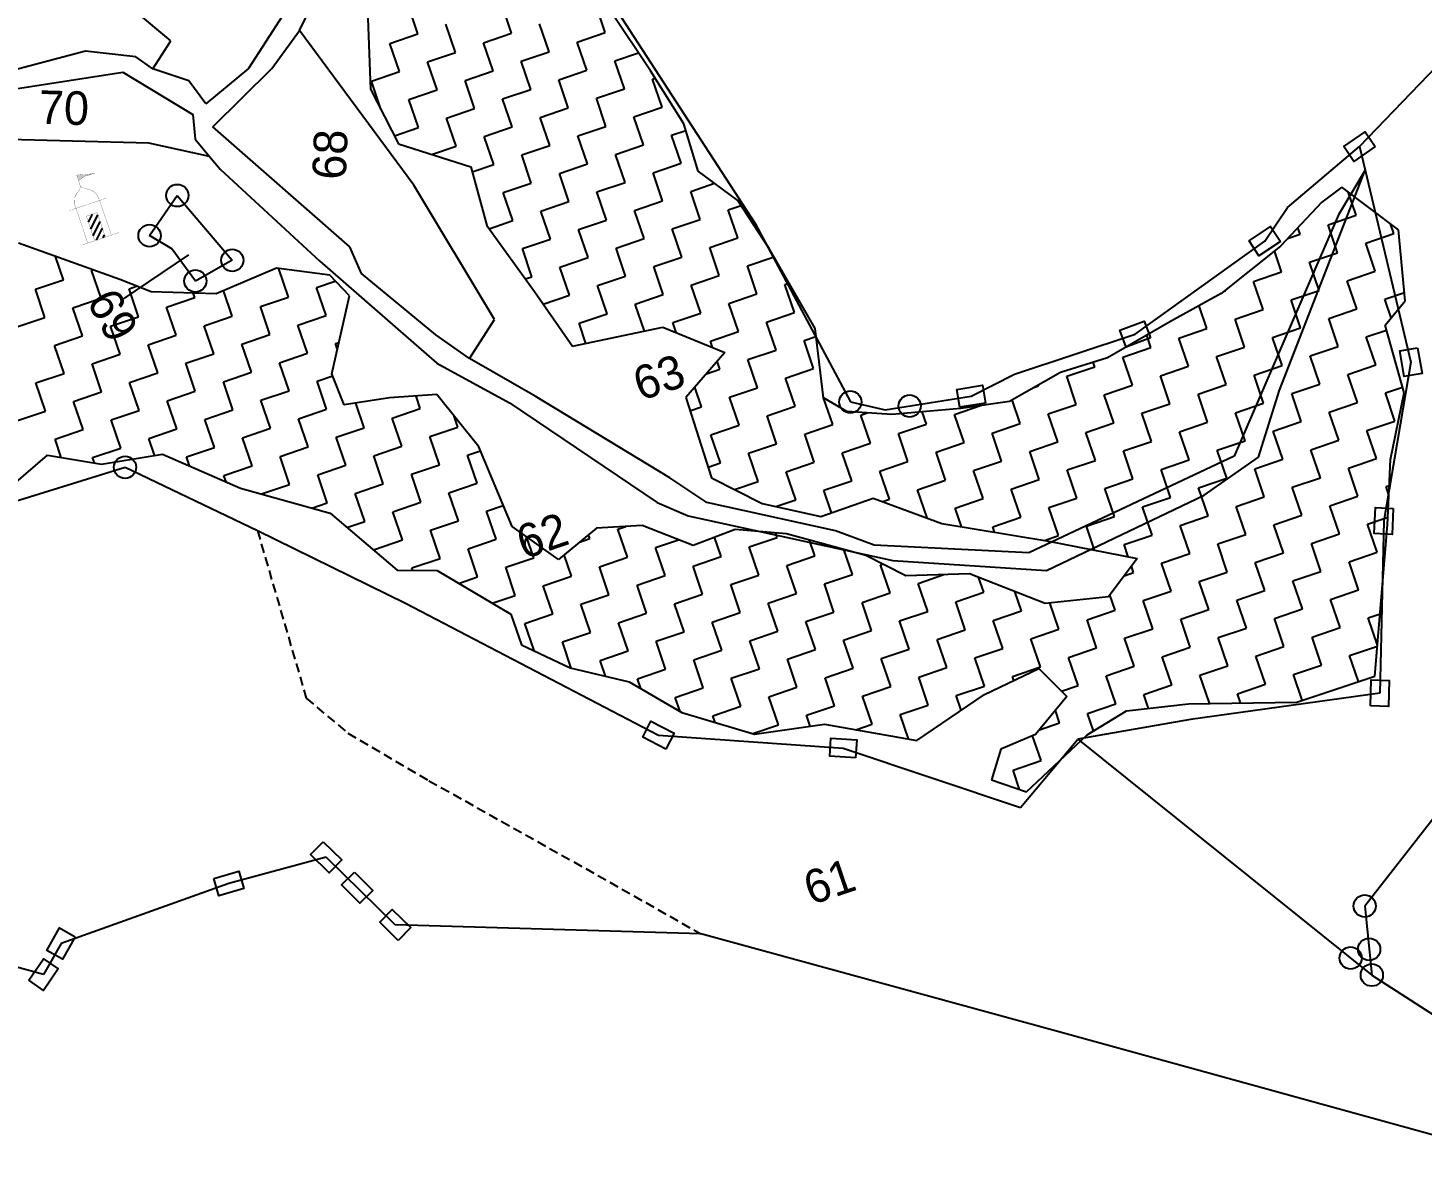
# Model space of a CAD drawing. Header units: metres. Extents: x 322986 to 329400, y 1832749 to 1836820.
# Drawn here: x 326343 to 327099, y 1833852 to 1834461 of the extents above; entities that cross this region are included whole.
import ezdxf

# ---------------------------------------------------------------- set-up
doc = ezdxf.new("R2010")
doc.units = ezdxf.units.M
doc.header["$MEASUREMENT"] = 0
doc.linetypes.add('DASHED', pattern=[0.75, 0.5, -0.25])
for name, color, linetype in [('LINE_FOOTPATH', 1, 'DASHED'), ('POLY_HATCH', 12, 'Continuous'), ('POLY_PARCEL', 6, 'Continuous'), ('POLY_WATER', 4, 'Continuous'), ('TEXT_PARCEL', 7, 'Continuous'), ('V_BOUND_LINE', 7, 'Continuous')]:
    doc.layers.add(name, color=color, linetype=linetype)
doc.styles.get("Standard").update_dxf_attribs({"font": 'simplex.shx'})
doc.styles.add('TEXT_MAP', font='')
doc.styles.get('TEXT_MAP').set_extended_font_data('Kruti Dev 050')
doc.dimstyles.get("Standard").update_dxf_attribs({"dimtxt": 0.18, "dimasz": 0.18, "dimexe": 0.18, "dimexo": 0.0625, "dimgap": 0.09, "dimtad": 0, "dimtih": 1, "dimtoh": 1, "dimdec": 4, "dimzin": 0, "dimdsep": 46, "dimtxsty": 'Standard', "dimcen": 0.09, "dimadec": 0, "dimazin": 0, "dimtfac": 1, "dimtdec": 4, "dimtofl": 0, "dimtmove": 0, "dimatfit": 3, "dimfxl": 1, "dimtolj": 1, "dimtzin": 0, "dimarcsym": 0})

msp = doc.modelspace()

# ---------------------------------------------------------------- hatches: boundary and pattern name
at = {"linetype": 'Continuous'}
msp.add_hatch(color=256, dxfattribs=at).paths.add_polyline_path([(326372.51, 1834380.14), (326374.23, 1834381.07), (326376.33, 1834381.56), (326378.83, 1834382.52), (326373.42, 1834381.47), (326371.49, 1834381.83), (326369.36, 1834381.44), (326370.31, 1834378.47), (326370.66, 1834378.61)])
h = msp.add_hatch(dxfattribs=at)
h.set_pattern_fill('ANSI31', color=256, scale=21.860352, angle=18.80592, style=0)
h.set_pattern_definition([(63.80592, (326035.0928, 1833583.0445), (-2.451923, 1.206181), [])])
h.paths.add_polyline_path([(326374.55, 1834359.22), (326379.1, 1834345.86), (326384.88, 1834347.82), (326380.33, 1834361.18)])

# ---------------------------------------------------------------- linework, layer by layer
for points in [[(327073.39, 1834396.96), (327061.82, 1834388.92), (327056.26, 1834396.92), (327067.83, 1834404.96)], [(327022.05, 1834345.48), (327010.31, 1834337.7), (327004.92, 1834345.82), (327016.66, 1834353.6)], [(326951.54, 1834293.17), (326938.36, 1834288.19), (326934.91, 1834297.3), (326948.09, 1834302.29)], [(327096.3, 1834287.83), (327098.72, 1834273.95), (327089.12, 1834272.29), (327086.7, 1834286.16)], [(326862.01, 1834257.86), (326848.1, 1834255.65), (326846.57, 1834265.28), (326860.48, 1834267.49)], [(327083.15, 1834200.7), (327082.48, 1834186.63), (327072.74, 1834187.1), (327073.42, 1834201.17)], [(327070.77, 1834093.57), (327071.1, 1834107.66), (327080.84, 1834107.43), (327080.51, 1834093.35)], [(326688.67, 1834070.18), (326676.18, 1834076.69), (326680.69, 1834085.33), (326693.18, 1834078.82)], [(326791.62, 1834065.42), (326777.57, 1834066.39), (326778.25, 1834076.11), (326792.3, 1834075.14)], [(326502.95, 1834019.91), (326513.02, 1834010.07), (326506.21, 1834003.1), (326496.14, 1834012.95)], [(326443.69, 1834000.02), (326457.2, 1834004.01), (326459.96, 1833994.66), (326446.45, 1833990.67)], [(326519.89, 1834003.51), (326529.8, 1833993.5), (326522.87, 1833986.65), (326512.96, 1833996.66)], [(326543.64, 1833966.45), (326533.61, 1833976.35), (326540.45, 1833983.28), (326550.48, 1833973.39)], [(326368.52, 1833968.45), (326361.58, 1833956.19), (326353.1, 1833960.98), (326360.03, 1833973.25)], [(326343.33, 1833944.83), (326351.26, 1833956.48), (326359.31, 1833951), (326351.39, 1833939.35)]]:
    msp.add_lwpolyline(points, close=True)
at = {"linetype": 'Continuous', "const_width": 0.109}
for points in [[(326371.36, 1834375.23), (326369.36, 1834381.44), (326371.49, 1834381.83), (326373.42, 1834381.47), (326378.83, 1834382.52), (326376.33, 1834381.56), (326374.23, 1834381.07), (326372.51, 1834380.14), (326370.66, 1834378.61), (326370.31, 1834378.47)], [(326368.94, 1834363.4), (326368.13, 1834365.77), (326368.21, 1834369.19), (326369.48, 1834371.77), (326370.86, 1834373.37), (326371.36, 1834375.23), (326372.95, 1834374.53), (326375.87, 1834373.61), (326377.46, 1834373.24), (326379.1, 1834372.11), (326380.56, 1834370.46), (326381.71, 1834367.75)], [(326365.39, 1834362.2), (326385.66, 1834369.1)], [(326388.12, 1834348.93), (326381.71, 1834367.75)], [(326375.35, 1834344.58), (326368.94, 1834363.4)], [(326379.1, 1834345.86), (326374.55, 1834359.22), (326380.33, 1834361.18), (326384.88, 1834347.82)], [(326371.8, 1834343.37), (326392.27, 1834350.34)]]:
    msp.add_lwpolyline(points, dxfattribs=at)
for centre in [(326423.88, 1834370.43), (326408.82, 1834348.65), (326453.69, 1834335.27), (326433.68, 1834324), (326788.81, 1834258.43), (326820.93, 1834256.27), (326395.56, 1834223), (327067.67, 1833985.05), (327070.08, 1833961.64), (327060.01, 1833956.85), (327071.52, 1833947.62)]:
    msp.add_circle(centre, 6.03)
at = {"layer": 'LINE_FOOTPATH', "ltscale": 10}
for p, q in [((326467.32, 1834188.65), (326493.8, 1834097.74)), ((326493.8, 1834097.74), (326516.37, 1834078.87)), ((326516.37, 1834078.87), (326560.28, 1834053.05)), ((326560.28, 1834053.05), (326651.81, 1834001.71)), ((326651.81, 1834001.71), (326707.77, 1833969.97))]:
    msp.add_line(p, q, dxfattribs=at)
at = {"layer": 'POLY_HATCH', "linetype": 'Continuous'}
for p, q in [((326554.31, 1834458.07), (326549.13, 1834473.27)), ((326605.12, 1834458.39), (326599.94, 1834473.6)), ((326655.92, 1834458.72), (326650.74, 1834473.93)), ((326574.7, 1834448.04), (326569.52, 1834463.24)), ((326625.51, 1834448.36), (326620.33, 1834463.57)), ((326539.1, 1834452.89), (326554.31, 1834458.07)), ((326589.91, 1834453.22), (326605.12, 1834458.39)), ((326640.71, 1834453.54), (326655.92, 1834458.72)), ((326544.28, 1834437.68), (326539.1, 1834452.89)), ((326559.49, 1834442.86), (326574.7, 1834448.04)), ((326595.09, 1834438.01), (326589.91, 1834453.22)), ((326610.3, 1834443.19), (326625.51, 1834448.36)), ((326645.89, 1834438.34), (326640.71, 1834453.54)), ((326564.67, 1834427.65), (326559.49, 1834442.86)), ((326615.48, 1834427.98), (326610.3, 1834443.19)), ((326661.1, 1834443.51), (326673.87, 1834447.86)), ((326666.28, 1834428.31), (326661.1, 1834443.51)), ((326529.07, 1834432.5), (326544.28, 1834437.68)), ((326579.88, 1834432.83), (326595.09, 1834438.01)), ((326585.06, 1834417.62), (326579.88, 1834432.83)), ((326630.68, 1834433.16), (326645.89, 1834438.34)), ((326635.86, 1834417.95), (326630.68, 1834433.16)), ((326681.49, 1834433.49), (326682.97, 1834433.99)), ((326686.67, 1834418.28), (326681.49, 1834433.49)), ((326534.25, 1834417.29), (326529.07, 1834432.5)), ((326549.46, 1834422.47), (326564.67, 1834427.65)), ((326600.27, 1834422.8), (326615.48, 1834427.98)), ((326651.07, 1834423.13), (326666.28, 1834428.31)), ((326554.64, 1834407.26), (326549.46, 1834422.47)), ((326605.45, 1834407.59), (326600.27, 1834422.8)), ((326620.66, 1834412.77), (326635.86, 1834417.95)), ((326656.25, 1834407.92), (326651.07, 1834423.13)), ((326671.46, 1834413.1), (326686.67, 1834418.28)), ((326534.12, 1834417.24), (326534.25, 1834417.29)), ((326569.85, 1834412.44), (326585.06, 1834417.62)), ((326575.03, 1834397.23), (326569.85, 1834412.44)), ((326625.83, 1834397.56), (326620.66, 1834412.77)), ((326676.64, 1834397.89), (326671.46, 1834413.1)), ((326541.55, 1834402.8), (326554.64, 1834407.26)), ((326590.24, 1834402.41), (326605.45, 1834407.59)), ((326641.04, 1834402.74), (326656.25, 1834407.92)), ((326646.22, 1834387.53), (326641.04, 1834402.74)), ((326691.85, 1834403.07), (326699.55, 1834405.69)), ((326697.03, 1834387.86), (326691.85, 1834403.07)), ((326561.7, 1834392.69), (326575.03, 1834397.23)), ((326595.42, 1834387.2), (326590.24, 1834402.41)), ((326610.63, 1834392.38), (326625.83, 1834397.56)), ((326661.43, 1834392.71), (326676.64, 1834397.89)), ((326615.81, 1834377.17), (326610.63, 1834392.38)), ((326631.01, 1834382.35), (326646.22, 1834387.53)), ((326666.61, 1834377.5), (326661.43, 1834392.71)), ((326681.82, 1834382.68), (326697.03, 1834387.86)), ((326583.69, 1834383.21), (326595.42, 1834387.2)), ((326636.19, 1834367.14), (326631.01, 1834382.35)), ((326687, 1834367.47), (326681.82, 1834382.68)), ((326600.6, 1834371.99), (326615.81, 1834377.17)), ((326651.4, 1834372.32), (326666.61, 1834377.5)), ((326656.58, 1834357.11), (326651.4, 1834372.32)), ((326702.21, 1834372.65), (326715.16, 1834377.06)), ((326707.39, 1834357.44), (326702.21, 1834372.65)), ((327063.02, 1834359.74), (327058.71, 1834372.4)), ((326605.78, 1834356.78), (326600.6, 1834371.99)), ((326620.98, 1834361.96), (326636.19, 1834367.14)), ((326671.79, 1834362.29), (326687, 1834367.47)), ((326722.59, 1834362.62), (326729.55, 1834364.99)), ((326626.16, 1834346.75), (326620.98, 1834361.96)), ((326676.97, 1834347.08), (326671.79, 1834362.29)), ((326692.18, 1834352.26), (326707.39, 1834357.44)), ((326727.77, 1834347.41), (326722.59, 1834362.62)), ((327047.81, 1834354.57), (327063.02, 1834359.74)), ((326592.88, 1834352.39), (326605.78, 1834356.78)), ((326641.37, 1834351.93), (326656.58, 1834357.11)), ((326646.55, 1834336.73), (326641.37, 1834351.93)), ((326697.36, 1834337.05), (326692.18, 1834352.26)), ((327032.6, 1834349.39), (327031.39, 1834352.95)), ((327052.99, 1834339.36), (327047.81, 1834354.57)), ((327068.2, 1834344.54), (327083.41, 1834349.72)), ((327083.41, 1834349.72), (327081.58, 1834355.09)), ((326610.95, 1834341.58), (326626.16, 1834346.75)), ((326661.76, 1834341.9), (326676.97, 1834347.08)), ((326712.57, 1834342.23), (326727.77, 1834347.41)), ((326717.74, 1834327.02), (326712.57, 1834342.23)), ((327025.82, 1834347.07), (327032.6, 1834349.39)), ((327073.38, 1834329.33), (327068.2, 1834344.54)), ((326362.11, 1834324.72), (326357.83, 1834337.3)), ((326616.13, 1834326.37), (326610.95, 1834341.58)), ((326631.34, 1834331.55), (326646.55, 1834336.73)), ((326666.94, 1834326.7), (326661.76, 1834341.9)), ((326682.15, 1834331.87), (326697.36, 1834337.05)), ((326732.95, 1834332.2), (326747.42, 1834337.13)), ((327022.58, 1834329), (327018.7, 1834340.39)), ((327037.78, 1834334.18), (327052.99, 1834339.36)), ((326377.32, 1834329.9), (326377.87, 1834330.09)), ((326382.5, 1834314.69), (326377.32, 1834329.9)), ((326478.93, 1834330.56), (326479.42, 1834330.73)), ((326484.11, 1834315.35), (326478.93, 1834330.56)), ((326636.52, 1834316.34), (326631.34, 1834331.55)), ((326687.33, 1834316.67), (326682.15, 1834331.87)), ((326702.54, 1834321.85), (326717.74, 1834327.02)), ((326738.13, 1834317), (326732.95, 1834332.2)), ((327007.37, 1834323.82), (327022.58, 1834329)), ((327042.96, 1834318.97), (327037.78, 1834334.18)), ((327058.17, 1834324.15), (327073.38, 1834329.33)), ((326346.9, 1834319.54), (326362.11, 1834324.72)), ((326352.08, 1834304.33), (326346.9, 1834319.54)), ((326397.7, 1834319.87), (326401.77, 1834321.26)), ((326402.88, 1834304.66), (326397.7, 1834319.87)), ((326499.32, 1834320.53), (326509.54, 1834324.01)), ((326504.49, 1834305.32), (326499.32, 1834320.53)), ((326612.56, 1834325.15), (326616.13, 1834326.37)), ((326651.73, 1834321.52), (326666.94, 1834326.7)), ((326656.91, 1834306.31), (326651.73, 1834321.52)), ((326707.71, 1834306.64), (326702.54, 1834321.85)), ((326753.34, 1834322.17), (326755.54, 1834322.92)), ((326758.52, 1834306.97), (326753.34, 1834322.17)), ((327012.55, 1834308.61), (327007.37, 1834323.82)), ((327063.35, 1834308.94), (327058.17, 1834324.15)), ((326367.29, 1834309.51), (326382.5, 1834314.69)), ((326418.09, 1834309.84), (326433.3, 1834315.02)), ((326433.3, 1834315.02), (326432.46, 1834317.5)), ((326453.69, 1834304.99), (326448.98, 1834318.82)), ((326468.9, 1834310.17), (326484.11, 1834315.35)), ((326622.27, 1834311.48), (326636.52, 1834316.34)), ((326672.12, 1834311.49), (326687.33, 1834316.67)), ((326722.92, 1834311.82), (326738.13, 1834317)), ((326728.1, 1834296.61), (326722.92, 1834311.82)), ((326991.16, 1834318.3), (326992.16, 1834318.64)), ((326992.16, 1834318.64), (326992.04, 1834319)), ((327027.75, 1834313.79), (327042.96, 1834318.97)), ((327032.93, 1834298.58), (327027.75, 1834313.79)), ((327078.56, 1834314.12), (327089.24, 1834317.76)), ((327081.97, 1834304.12), (327078.56, 1834314.12)), ((326336.87, 1834299.15), (326352.08, 1834304.33)), ((326372.47, 1834294.3), (326367.29, 1834309.51)), ((326387.68, 1834299.48), (326402.88, 1834304.66)), ((326423.27, 1834294.63), (326418.09, 1834309.84)), ((326438.48, 1834299.81), (326453.69, 1834304.99)), ((326474.08, 1834294.96), (326468.9, 1834310.17)), ((326489.29, 1834300.14), (326504.49, 1834305.32)), ((326641.7, 1834301.13), (326656.91, 1834306.31)), ((326677.1, 1834296.87), (326672.12, 1834311.49)), ((326692.51, 1834301.46), (326707.71, 1834306.64)), ((326743.31, 1834301.79), (326758.52, 1834306.97)), ((326982.13, 1834298.25), (326977.91, 1834310.64)), ((326997.34, 1834303.43), (327012.55, 1834308.61)), ((327048.14, 1834303.76), (327063.35, 1834308.94)), ((326392.85, 1834284.28), (326387.68, 1834299.48)), ((326443.66, 1834284.6), (326438.48, 1834299.81)), ((326494.46, 1834284.93), (326489.29, 1834300.14)), ((326645.42, 1834290.2), (326641.7, 1834301.13)), ((326694.35, 1834296.05), (326692.51, 1834301.46)), ((326748.49, 1834286.58), (326743.31, 1834301.79)), ((326966.92, 1834293.07), (326982.13, 1834298.25)), ((327002.52, 1834288.22), (326997.34, 1834303.43)), ((327017.73, 1834293.4), (327032.93, 1834298.58)), ((327053.32, 1834288.55), (327048.14, 1834303.76)), ((327068.53, 1834293.73), (327079.44, 1834297.45)), ((326357.26, 1834289.13), (326372.47, 1834294.3)), ((326362.44, 1834273.92), (326357.26, 1834289.13)), ((326408.06, 1834289.45), (326423.27, 1834294.63)), ((326413.24, 1834274.25), (326408.06, 1834289.45)), ((326458.87, 1834289.78), (326474.08, 1834294.96)), ((326464.05, 1834274.57), (326458.87, 1834289.78)), ((326509.67, 1834290.11), (326511.6, 1834290.77)), ((326510.74, 1834286.97), (326509.67, 1834290.11)), ((326712.89, 1834291.43), (326728.1, 1834296.61)), ((326714.08, 1834287.95), (326712.89, 1834291.43)), ((326763.7, 1834291.76), (326770.15, 1834293.95)), ((326768.88, 1834276.55), (326763.7, 1834291.76)), ((326951.71, 1834287.89), (326949.44, 1834294.58)), ((326972.1, 1834277.86), (326966.92, 1834293.07)), ((327022.9, 1834278.19), (327017.73, 1834293.4)), ((327073.71, 1834278.52), (327068.53, 1834293.73)), ((326377.65, 1834279.1), (326392.85, 1834284.28)), ((326428.45, 1834279.42), (326443.66, 1834284.6)), ((326479.26, 1834279.75), (326494.46, 1834284.93)), ((326733.28, 1834281.4), (326748.49, 1834286.58)), ((326936.5, 1834282.71), (326951.71, 1834287.89)), ((326941.68, 1834267.51), (326936.5, 1834282.71)), ((326987.31, 1834283.04), (327002.52, 1834288.22)), ((326992.49, 1834267.83), (326987.31, 1834283.04)), ((327038.11, 1834283.37), (327053.32, 1834288.55)), ((327043.29, 1834268.16), (327038.11, 1834283.37)), ((326382.82, 1834263.89), (326377.65, 1834279.1)), ((326398.03, 1834269.07), (326413.24, 1834274.25)), ((326433.63, 1834264.22), (326428.45, 1834279.42)), ((326448.84, 1834269.4), (326464.05, 1834274.57)), ((326484.44, 1834264.55), (326479.26, 1834279.75)), ((326710.73, 1834273.72), (326718.07, 1834276.22)), ((326718.07, 1834276.22), (326716.61, 1834280.53)), ((326738.46, 1834266.19), (326733.28, 1834281.4)), ((326753.67, 1834271.37), (326768.88, 1834276.55)), ((326906.09, 1834272.36), (326921.29, 1834277.54)), ((326921.29, 1834277.54), (326920.48, 1834279.92)), ((326956.89, 1834272.68), (326972.1, 1834277.86)), ((327007.7, 1834273.01), (327022.9, 1834278.19)), ((327058.5, 1834273.34), (327073.71, 1834278.52)), ((326347.23, 1834268.74), (326362.44, 1834273.92)), ((326352.41, 1834253.53), (326347.23, 1834268.74)), ((326403.21, 1834253.86), (326398.03, 1834269.07)), ((326454.02, 1834254.19), (326448.84, 1834269.4)), ((326499.64, 1834269.72), (326508.14, 1834272.62)), ((326504.82, 1834254.52), (326499.64, 1834269.72)), ((326758.85, 1834256.16), (326753.67, 1834271.37)), ((326888.35, 1834266.32), (326890.88, 1834267.18)), ((326890.88, 1834267.18), (326890.71, 1834267.66)), ((326911.26, 1834257.15), (326906.09, 1834272.36)), ((326926.47, 1834262.33), (326941.68, 1834267.51)), ((326962.07, 1834257.48), (326956.89, 1834272.68)), ((326977.28, 1834262.66), (326992.49, 1834267.83)), ((327012.87, 1834257.81), (327007.7, 1834273.01)), ((327028.08, 1834262.98), (327043.29, 1834268.16)), ((327063.68, 1834258.13), (327058.5, 1834273.34)), ((327078.89, 1834263.31), (327088.2, 1834266.48)), ((326367.62, 1834258.71), (326382.82, 1834263.89)), ((326418.42, 1834259.04), (326433.63, 1834264.22)), ((326423.6, 1834243.83), (326418.42, 1834259.04)), ((326469.23, 1834259.37), (326484.44, 1834264.55)), ((326474.41, 1834244.16), (326469.23, 1834259.37)), ((326555.63, 1834254.84), (326553.32, 1834261.62)), ((326708.04, 1834255.83), (326704.44, 1834266.42)), ((326723.25, 1834261.01), (326738.46, 1834266.19)), ((326728.43, 1834245.8), (326723.25, 1834261.01)), ((326774.06, 1834261.34), (326774.13, 1834261.37)), ((326774.18, 1834260.98), (326774.06, 1834261.34)), ((326779.24, 1834246.13), (326774.27, 1834260.71)), ((326880.85, 1834246.79), (326876.5, 1834259.56)), ((326931.65, 1834247.12), (326926.47, 1834262.33)), ((326982.46, 1834247.45), (326977.28, 1834262.66)), ((327033.26, 1834247.78), (327028.08, 1834262.98)), ((327084.07, 1834248.1), (327078.89, 1834263.31)), ((326337.2, 1834248.35), (326352.41, 1834253.53)), ((326372.8, 1834243.5), (326367.62, 1834258.71)), ((326388, 1834248.68), (326403.21, 1834253.86)), ((326438.81, 1834249.01), (326454.02, 1834254.19)), ((326489.61, 1834249.34), (326504.82, 1834254.52)), ((326525.21, 1834244.49), (326520.68, 1834257.79)), ((326540.42, 1834249.67), (326555.63, 1834254.84)), ((326701.84, 1834253.72), (326708.04, 1834255.83)), ((326743.64, 1834250.98), (326758.85, 1834256.16)), ((326794.45, 1834251.31), (326797.84, 1834252.47)), ((326830.04, 1834246.46), (326827.8, 1834253.03)), ((326845.25, 1834251.64), (326859.34, 1834256.44)), ((326850.43, 1834236.43), (326845.25, 1834251.64)), ((326896.06, 1834251.97), (326911.26, 1834257.15)), ((326901.24, 1834236.76), (326896.06, 1834251.97)), ((326946.86, 1834252.3), (326962.07, 1834257.48)), ((326952.04, 1834237.09), (326946.86, 1834252.3)), ((326997.67, 1834252.63), (327012.87, 1834257.81)), ((327002.85, 1834237.42), (326997.67, 1834252.63)), ((327048.47, 1834252.95), (327063.68, 1834258.13)), ((327053.65, 1834237.75), (327048.47, 1834252.95)), ((326393.18, 1834233.47), (326388, 1834248.68)), ((326408.39, 1834238.65), (326423.6, 1834243.83)), ((326443.99, 1834233.8), (326438.81, 1834249.01)), ((326459.2, 1834238.98), (326474.41, 1834244.16)), ((326494.79, 1834234.13), (326489.61, 1834249.34)), ((326510, 1834239.31), (326525.21, 1834244.49)), ((326545.6, 1834234.46), (326540.42, 1834249.67)), ((326560.81, 1834239.64), (326576.02, 1834244.82)), ((326576.02, 1834244.82), (326574, 1834250.74)), ((326713.22, 1834240.62), (326728.43, 1834245.8)), ((326748.82, 1834235.77), (326743.64, 1834250.98)), ((326764.03, 1834240.95), (326779.24, 1834246.13)), ((326799.62, 1834236.1), (326794.45, 1834251.31)), ((326814.83, 1834241.28), (326830.04, 1834246.46)), ((326865.64, 1834241.61), (326880.85, 1834246.79)), ((326916.44, 1834241.94), (326931.65, 1834247.12)), ((326967.25, 1834242.27), (326982.46, 1834247.45)), ((327018.05, 1834242.6), (327033.26, 1834247.78)), ((327068.86, 1834242.93), (327084.07, 1834248.1)), ((326357.59, 1834238.32), (326372.8, 1834243.5)), ((326360.98, 1834228.35), (326357.59, 1834238.32)), ((326411.51, 1834229.5), (326408.39, 1834238.65)), ((326464.38, 1834223.77), (326459.2, 1834238.98)), ((326515.18, 1834224.1), (326510, 1834239.31)), ((326565.99, 1834224.43), (326560.81, 1834239.64)), ((326718.4, 1834225.41), (326713.22, 1834240.62)), ((326769.21, 1834225.74), (326764.03, 1834240.95)), ((326820.01, 1834226.07), (326814.83, 1834241.28)), ((326835.22, 1834231.25), (326850.43, 1834236.43)), ((326870.82, 1834226.4), (326865.64, 1834241.61)), ((326886.03, 1834231.58), (326901.24, 1834236.76)), ((326921.62, 1834226.73), (326916.44, 1834241.94)), ((326936.83, 1834231.91), (326952.04, 1834237.09)), ((326972.43, 1834227.06), (326967.25, 1834242.27)), ((326987.64, 1834232.24), (327002.85, 1834237.42)), ((327023.23, 1834227.39), (327018.05, 1834242.6)), ((327038.44, 1834232.57), (327053.65, 1834237.75)), ((327074.04, 1834227.72), (327068.86, 1834242.93)), ((326377.97, 1834228.29), (326393.18, 1834233.47)), ((326428.78, 1834228.62), (326443.99, 1834233.8)), ((326479.59, 1834228.95), (326494.79, 1834234.13)), ((326484.76, 1834213.74), (326479.59, 1834228.95)), ((326530.39, 1834229.28), (326545.6, 1834234.46)), ((326535.57, 1834214.07), (326530.39, 1834229.28)), ((326581.2, 1834229.61), (326588.21, 1834232)), ((326586.37, 1834214.4), (326581.2, 1834229.61)), ((326733.61, 1834230.59), (326748.82, 1834235.77)), ((326738.79, 1834215.38), (326733.61, 1834230.59)), ((326784.42, 1834230.92), (326799.62, 1834236.1)), ((326789.6, 1834215.71), (326784.42, 1834230.92)), ((326840.4, 1834216.04), (326835.22, 1834231.25)), ((326891.21, 1834216.37), (326886.03, 1834231.58)), ((326942.01, 1834216.7), (326936.83, 1834231.91)), ((326992.82, 1834217.03), (326987.64, 1834232.24)), ((327043.62, 1834217.36), (327038.44, 1834232.57)), ((326378.98, 1834225.35), (326377.97, 1834228.29)), ((326430.43, 1834223.78), (326428.78, 1834228.62)), ((326449.17, 1834218.59), (326464.38, 1834223.77)), ((326499.97, 1834218.92), (326515.18, 1834224.1)), ((326550.78, 1834219.25), (326565.99, 1834224.43)), ((326711.62, 1834223.1), (326718.4, 1834225.41)), ((326754, 1834220.56), (326769.21, 1834225.74)), ((326804.8, 1834220.89), (326820.01, 1834226.07)), ((326855.61, 1834221.22), (326870.82, 1834226.4)), ((326860.79, 1834206.01), (326855.61, 1834221.22)), ((326906.41, 1834221.55), (326921.62, 1834226.73)), ((326911.59, 1834206.34), (326906.41, 1834221.55)), ((326957.22, 1834221.88), (326972.43, 1834227.06)), ((326962.4, 1834206.67), (326957.22, 1834221.88)), ((327008.02, 1834222.21), (327023.23, 1834227.39)), ((327013.2, 1834207), (327008.02, 1834222.21)), ((327058.83, 1834222.54), (327074.04, 1834227.72)), ((327064.01, 1834207.33), (327058.83, 1834222.54)), ((326450.38, 1834215.04), (326449.17, 1834218.59)), ((326469.56, 1834208.56), (326484.76, 1834213.74)), ((326505.15, 1834203.71), (326499.97, 1834218.92)), ((326520.36, 1834208.89), (326535.57, 1834214.07)), ((326555.96, 1834204.04), (326550.78, 1834219.25)), ((326571.17, 1834209.22), (326586.37, 1834214.4)), ((326725.92, 1834211), (326738.79, 1834215.38)), ((326759.18, 1834205.36), (326754, 1834220.56)), ((326774.39, 1834210.53), (326789.6, 1834215.71)), ((326809.98, 1834205.68), (326804.8, 1834220.89)), ((326825.19, 1834210.86), (326840.4, 1834216.04)), ((326876, 1834211.19), (326891.21, 1834216.37)), ((326926.8, 1834211.52), (326942.01, 1834216.7)), ((326977.61, 1834211.85), (326992.82, 1834217.03)), ((327028.41, 1834212.18), (327043.62, 1834217.36)), ((326469.59, 1834208.46), (326469.56, 1834208.56)), ((326525.54, 1834193.68), (326520.36, 1834208.89)), ((326576.35, 1834194.01), (326571.17, 1834209.22)), ((326778.54, 1834198.34), (326774.39, 1834210.53)), ((326830.37, 1834195.65), (326825.19, 1834210.86)), ((326845.58, 1834200.83), (326860.79, 1834206.01)), ((326881.18, 1834195.98), (326876, 1834211.19)), ((326896.38, 1834201.16), (326911.59, 1834206.34)), ((326931.98, 1834196.31), (326926.8, 1834211.52)), ((326947.19, 1834201.49), (326962.4, 1834206.67)), ((326982.79, 1834196.64), (326977.61, 1834211.85)), ((326998, 1834201.82), (327013.2, 1834207)), ((327033.59, 1834196.97), (327028.41, 1834212.18)), ((327048.8, 1834202.15), (327064.01, 1834207.33)), ((327079.22, 1834212.51), (327081.03, 1834213.12)), ((327080.79, 1834207.89), (327079.22, 1834212.51)), ((326496.88, 1834200.89), (326505.15, 1834203.71)), ((326540.75, 1834198.86), (326555.96, 1834204.04)), ((326545.93, 1834183.65), (326540.75, 1834198.86)), ((326591.55, 1834199.19), (326600.62, 1834202.28)), ((326596.73, 1834183.98), (326591.55, 1834199.19)), ((326748.46, 1834201.7), (326759.18, 1834205.36)), ((326806.31, 1834204.43), (326809.98, 1834205.68)), ((326848.99, 1834190.83), (326845.58, 1834200.83)), ((326901.56, 1834185.95), (326896.38, 1834201.16)), ((326952.37, 1834186.28), (326947.19, 1834201.49)), ((327003.17, 1834186.61), (326998, 1834201.82)), ((327053.98, 1834186.94), (327048.8, 1834202.15)), ((326515.87, 1834190.39), (326525.54, 1834193.68)), ((326561.14, 1834188.83), (326576.35, 1834194.01)), ((326662.75, 1834189.49), (326667.13, 1834190.98)), ((326830.21, 1834195.6), (326830.37, 1834195.65)), ((326865.97, 1834190.8), (326881.18, 1834195.98)), ((326916.77, 1834191.13), (326931.98, 1834196.31)), ((326921.22, 1834178.07), (326916.77, 1834191.13)), ((326967.58, 1834191.46), (326982.79, 1834196.64)), ((326972.76, 1834176.25), (326967.58, 1834191.46)), ((327018.38, 1834191.79), (327033.59, 1834196.97)), ((327023.56, 1834176.58), (327018.38, 1834191.79)), ((327069.19, 1834192.12), (327080.25, 1834195.89)), ((327074.37, 1834176.91), (327069.19, 1834192.12)), ((326530.72, 1834178.47), (326545.93, 1834183.65)), ((326566.32, 1834173.62), (326561.14, 1834188.83)), ((326581.52, 1834178.8), (326596.73, 1834183.98)), ((326617.12, 1834173.95), (326613.26, 1834185.28)), ((326641.88, 1834182.38), (326647.54, 1834184.31)), ((326647.54, 1834184.31), (326646.81, 1834186.45)), ((326667.93, 1834174.28), (326662.75, 1834189.49)), ((326683.13, 1834179.46), (326695.63, 1834183.71)), ((326718.73, 1834174.61), (326715.18, 1834185.04)), ((326733.94, 1834179.79), (326749.15, 1834184.97)), ((326749.15, 1834184.97), (326748.31, 1834187.43)), ((326769.54, 1834174.94), (326766.6, 1834183.56)), ((326866.97, 1834187.85), (326865.97, 1834190.8)), ((326894, 1834183.38), (326901.56, 1834185.95)), ((326937.16, 1834181.1), (326952.37, 1834186.28)), ((326987.97, 1834181.43), (327003.17, 1834186.61)), ((327038.77, 1834181.76), (327053.98, 1834186.94)), ((326531.08, 1834177.42), (326530.72, 1834178.47)), ((326586.7, 1834163.59), (326581.52, 1834178.8)), ((326688.31, 1834164.25), (326683.13, 1834179.46)), ((326739.12, 1834164.58), (326733.94, 1834179.79)), ((326789.92, 1834164.91), (326785.3, 1834178.49)), ((326939.41, 1834174.49), (326937.16, 1834181.1)), ((326957.55, 1834171.07), (326972.76, 1834176.25)), ((326993.15, 1834166.22), (326987.97, 1834181.43)), ((327008.35, 1834171.4), (327023.56, 1834176.58)), ((327043.95, 1834166.55), (327038.77, 1834181.76)), ((327059.16, 1834171.73), (327074.37, 1834176.91)), ((326551.11, 1834168.44), (326566.32, 1834173.62)), ((326551.56, 1834167.1), (326551.11, 1834168.44)), ((326601.91, 1834168.77), (326617.12, 1834173.95)), ((326607.09, 1834153.56), (326601.91, 1834168.77)), ((326637.51, 1834163.92), (326633.56, 1834175.51)), ((326652.72, 1834169.1), (326667.93, 1834174.28)), ((326657.9, 1834153.89), (326652.72, 1834169.1)), ((326703.52, 1834169.43), (326718.73, 1834174.61)), ((326708.7, 1834154.22), (326703.52, 1834169.43)), ((326754.33, 1834169.76), (326769.54, 1834174.94)), ((326759.51, 1834154.55), (326754.33, 1834169.76)), ((326805.13, 1834170.09), (326806.46, 1834170.54)), ((326810.31, 1834154.88), (326805.13, 1834170.09)), ((326942.34, 1834165.9), (326941.18, 1834169.31)), ((326962.73, 1834155.87), (326957.55, 1834171.07)), ((327013.53, 1834156.19), (327008.35, 1834171.4)), ((327064.34, 1834156.52), (327059.16, 1834171.73)), ((326576.34, 1834160.06), (326586.7, 1834163.59)), ((326622.3, 1834158.74), (326637.51, 1834163.92)), ((326673.11, 1834159.07), (326688.31, 1834164.25)), ((326723.91, 1834159.4), (326739.12, 1834164.58)), ((326774.72, 1834159.73), (326789.92, 1834164.91)), ((326825.52, 1834160.06), (326839.53, 1834164.83)), ((326861.12, 1834155.21), (326858.34, 1834163.36)), ((326937.32, 1834164.19), (326942.34, 1834165.9)), ((326977.94, 1834161.05), (326993.15, 1834166.22)), ((326983.12, 1834145.84), (326977.94, 1834161.05)), ((327028.74, 1834161.37), (327043.95, 1834166.55)), ((327033.92, 1834146.17), (327028.74, 1834161.37)), ((326594.51, 1834149.28), (326607.09, 1834153.56)), ((326627.48, 1834143.53), (326622.3, 1834158.74)), ((326642.69, 1834148.71), (326657.9, 1834153.89)), ((326678.28, 1834143.86), (326673.11, 1834159.07)), ((326693.49, 1834149.04), (326708.7, 1834154.22)), ((326729.09, 1834144.19), (326723.91, 1834159.4)), ((326744.3, 1834149.37), (326759.51, 1834154.55)), ((326779.89, 1834144.52), (326774.72, 1834159.73)), ((326795.1, 1834149.7), (326810.31, 1834154.88)), ((326830.7, 1834144.85), (326825.52, 1834160.06)), ((326845.91, 1834150.03), (326861.12, 1834155.21)), ((326881.51, 1834145.18), (326877.93, 1834155.68)), ((326932.31, 1834145.51), (326929.49, 1834153.8)), ((326947.52, 1834150.69), (326962.73, 1834155.87)), ((326998.32, 1834151.02), (327013.53, 1834156.19)), ((327049.13, 1834151.34), (327064.34, 1834156.52)), ((326647.87, 1834133.5), (326642.69, 1834148.71)), ((326698.67, 1834133.83), (326693.49, 1834149.04)), ((326749.48, 1834134.16), (326744.3, 1834149.37)), ((326800.28, 1834134.49), (326795.1, 1834149.7)), ((326851.09, 1834134.82), (326845.91, 1834150.03)), ((326901.89, 1834135.15), (326897.01, 1834149.5)), ((326917.1, 1834140.33), (326932.31, 1834145.51)), ((326952.7, 1834135.48), (326947.52, 1834150.69)), ((326967.91, 1834140.66), (326983.12, 1834145.84)), ((327003.5, 1834135.81), (326998.32, 1834151.02)), ((327018.71, 1834140.99), (327033.92, 1834146.17)), ((327054.31, 1834136.14), (327049.13, 1834151.34)), ((326612.27, 1834138.35), (326627.48, 1834143.53)), ((326617.29, 1834123.6), (326612.27, 1834138.35)), ((326663.08, 1834138.68), (326678.28, 1834143.86)), ((326668.26, 1834123.47), (326663.08, 1834138.68)), ((326713.88, 1834139.01), (326729.09, 1834144.19)), ((326719.06, 1834123.8), (326713.88, 1834139.01)), ((326764.69, 1834139.34), (326779.89, 1834144.52)), ((326769.87, 1834124.13), (326764.69, 1834139.34)), ((326815.49, 1834139.67), (326830.7, 1834144.85)), ((326820.67, 1834124.46), (326815.49, 1834139.67)), ((326866.3, 1834140), (326881.51, 1834145.18)), ((326871.48, 1834124.79), (326866.3, 1834140)), ((326922.28, 1834125.12), (326917.1, 1834140.33)), ((326973.09, 1834125.45), (326967.91, 1834140.66)), ((327023.89, 1834125.78), (327018.71, 1834140.99)), ((327069.52, 1834141.32), (327075.98, 1834143.52)), ((327074.55, 1834126.54), (327069.52, 1834141.32)), ((326632.66, 1834128.33), (326647.87, 1834133.5)), ((326683.46, 1834128.65), (326698.67, 1834133.83)), ((326734.27, 1834128.98), (326749.48, 1834134.16)), ((326785.07, 1834129.31), (326800.28, 1834134.49)), ((326835.88, 1834129.64), (326851.09, 1834134.82)), ((326886.68, 1834129.97), (326901.89, 1834135.15)), ((326937.49, 1834130.3), (326952.7, 1834135.48)), ((326988.29, 1834130.63), (327003.5, 1834135.81)), ((326993.47, 1834115.42), (326988.29, 1834130.63)), ((327039.1, 1834130.96), (327054.31, 1834136.14)), ((327044.28, 1834115.75), (327039.1, 1834130.96)), ((326637.48, 1834114.16), (326632.66, 1834128.33)), ((326653.05, 1834118.3), (326668.26, 1834123.47)), ((326688.64, 1834113.45), (326683.46, 1834128.65)), ((326703.85, 1834118.62), (326719.06, 1834123.8)), ((326739.45, 1834113.77), (326734.27, 1834128.98)), ((326754.66, 1834118.95), (326769.87, 1834124.13)), ((326790.25, 1834114.1), (326785.07, 1834129.31)), ((326805.46, 1834119.28), (326820.67, 1834124.46)), ((326841.06, 1834114.43), (326835.88, 1834129.64)), ((326856.27, 1834119.61), (326871.48, 1834124.79)), ((326891.86, 1834114.76), (326886.68, 1834129.97)), ((326907.07, 1834119.94), (326922.28, 1834125.12)), ((326942.67, 1834115.09), (326937.49, 1834130.3)), ((326957.88, 1834120.27), (326973.09, 1834125.45)), ((327008.68, 1834120.6), (327023.89, 1834125.78)), ((327059.49, 1834120.93), (327074.51, 1834126.04)), ((326655.95, 1834109.78), (326653.05, 1834118.3)), ((326709.03, 1834103.42), (326703.85, 1834118.62)), ((326759.84, 1834103.74), (326754.66, 1834118.95)), ((326810.64, 1834104.07), (326805.46, 1834119.28)), ((326861.45, 1834104.4), (326856.27, 1834119.61)), ((326912.25, 1834104.73), (326907.07, 1834119.94)), ((326963.06, 1834105.06), (326957.88, 1834120.27)), ((326978.27, 1834110.24), (326993.47, 1834115.42)), ((327013.86, 1834105.39), (327008.68, 1834120.6)), ((327029.07, 1834110.57), (327044.28, 1834115.75)), ((327064.28, 1834106.84), (327059.49, 1834120.93)), ((326673.43, 1834108.27), (326688.64, 1834113.45)), ((326675.22, 1834103.01), (326673.43, 1834108.27)), ((326724.24, 1834108.6), (326739.45, 1834113.77)), ((326729.42, 1834093.39), (326724.24, 1834108.6)), ((326775.04, 1834108.92), (326790.25, 1834114.1)), ((326780.22, 1834093.72), (326775.04, 1834108.92)), ((326825.85, 1834109.25), (326841.06, 1834114.43)), ((326831.03, 1834094.04), (326825.85, 1834109.25)), ((326876.65, 1834109.58), (326891.86, 1834114.76)), ((326877.4, 1834107.39), (326876.65, 1834109.58)), ((326927.46, 1834109.91), (326942.67, 1834115.09)), ((326932.64, 1834094.7), (326927.46, 1834109.91)), ((326983.44, 1834095.03), (326978.27, 1834110.24)), ((327033.8, 1834096.68), (327029.07, 1834110.57)), ((326693.82, 1834098.24), (326709.03, 1834103.42)), ((326744.63, 1834098.57), (326759.84, 1834103.74)), ((326795.43, 1834098.89), (326810.64, 1834104.07)), ((326846.24, 1834099.22), (326861.45, 1834104.4)), ((326903.18, 1834101.64), (326912.25, 1834104.73)), ((326947.85, 1834099.88), (326963.06, 1834105.06)), ((326998.65, 1834100.21), (327013.86, 1834105.39)), ((327000.35, 1834095.23), (326998.65, 1834100.21)), ((326696.43, 1834090.57), (326693.82, 1834098.24)), ((326714.21, 1834088.21), (326729.42, 1834093.39)), ((326749.81, 1834083.36), (326744.63, 1834098.57)), ((326765.02, 1834088.54), (326780.22, 1834093.72)), ((326800.61, 1834083.69), (326795.43, 1834098.89)), ((326815.82, 1834088.87), (326831.03, 1834094.04)), ((326848.93, 1834091.32), (326846.24, 1834099.22)), ((326917.43, 1834089.52), (326932.64, 1834094.7)), ((326950.43, 1834092.29), (326947.85, 1834099.88)), ((326983.21, 1834094.95), (326983.44, 1834095.03)), ((326715.42, 1834084.66), (326714.21, 1834088.21)), ((326767.05, 1834082.56), (326765.02, 1834088.54)), ((326820.31, 1834075.69), (326815.82, 1834088.87)), ((326902.22, 1834084.34), (326899.92, 1834091.11)), ((326920.66, 1834080.03), (326917.43, 1834089.52)), ((326735.85, 1834078.6), (326749.81, 1834083.36)), ((326791.77, 1834080.67), (326800.61, 1834083.69)), ((326891.3, 1834080.63), (326902.22, 1834084.34)), ((326892.19, 1834063.96), (326887.61, 1834077.4)), ((326876.98, 1834058.78), (326892.19, 1834063.96)), ((326907.4, 1834069.14), (326908.11, 1834069.38)), ((326907.51, 1834068.81), (326907.4, 1834069.14)), ((326880.55, 1834048.31), (326876.98, 1834058.78))]:
    msp.add_line(p, q, dxfattribs=at)
at = {"layer": 'POLY_HATCH'}
for p, q in [((326527.24, 1834466.67), (326528.57, 1834428.03)), ((326680.5, 1834437.94), (326658.87, 1834470.28)), ((326698.47, 1834409.21), (326680.5, 1834437.94)), ((326528.57, 1834428.03), (326543.83, 1834398.37)), ((326706.26, 1834383.68), (326698.47, 1834409.21)), ((326543.83, 1834398.37), (326582.95, 1834385.93)), ((326582.95, 1834385.93), (326591.68, 1834354.06)), ((326727.79, 1834367.68), (326706.26, 1834383.68)), ((327055.33, 1834374.96), (327044.48, 1834366.73)), ((327085.98, 1834351.76), (327055.33, 1834374.96)), ((326744.83, 1834341.66), (326727.79, 1834367.68)), ((327044.48, 1834366.73), (327021.93, 1834342.98)), ((326591.68, 1834354.06), (326617.5, 1834318.3)), ((327089.67, 1834313.32), (327085.98, 1834351.76)), ((326392.66, 1834324.77), (326337.7, 1834344.54)), ((327021.93, 1834342.98), (326989.77, 1834317.18)), ((326769.62, 1834298.28), (326744.83, 1834341.66)), ((326477.6, 1834330.97), (326445, 1834317.14)), ((326506.5, 1834327.17), (326477.6, 1834330.97)), ((326517.28, 1834315.99), (326506.5, 1834327.17)), ((326409.77, 1834318.17), (326392.66, 1834324.77)), ((326445, 1834317.14), (326409.77, 1834318.17)), ((326507.74, 1834273.65), (326517.28, 1834315.99)), ((326617.5, 1834318.3), (326638.21, 1834288.68)), ((326989.77, 1834317.18), (326962.44, 1834302.12)), ((327078.67, 1834300.18), (327089.67, 1834313.32)), ((326638.21, 1834288.68), (326687.17, 1834298.99)), ((326687.17, 1834298.99), (326720.67, 1834285.24)), ((326774.21, 1834260.75), (326769.62, 1834298.28)), ((326962.44, 1834302.12), (326928.24, 1834282.29)), ((327089.07, 1834263.41), (327078.67, 1834300.18)), ((326720.67, 1834285.24), (326699.58, 1834260.79)), ((326928.24, 1834282.29), (326902.69, 1834274.5)), ((326902.69, 1834274.5), (326875, 1834258.7)), ((326514.38, 1834256.82), (326507.74, 1834273.65)), ((326538.87, 1834260.61), (326514.38, 1834256.82)), ((326564.65, 1834262.42), (326538.87, 1834260.61)), ((326587.34, 1834234.08), (326564.65, 1834262.42)), ((326699.58, 1834260.79), (326713.47, 1834217.33)), ((326786.79, 1834253.21), (326774.21, 1834260.75)), ((327081.66, 1834227.25), (327089.07, 1834263.41)), ((326811.31, 1834251.56), (326786.79, 1834253.21)), ((326848.7, 1834254.9), (326811.31, 1834251.56)), ((326875, 1834258.7), (326848.7, 1834254.9)), ((326326.03, 1834206.01), (326353.48, 1834229.6)), ((326353.48, 1834229.6), (326382.75, 1834224.72)), ((326382.75, 1834224.72), (326415.76, 1834230.2)), ((326415.76, 1834230.2), (326458.19, 1834211.62)), ((326605.4, 1834190.83), (326587.34, 1834234.08)), ((327080.07, 1834191.86), (327081.66, 1834227.25)), ((326713.47, 1834217.33), (326740.97, 1834203.36)), ((326458.19, 1834211.62), (326506.76, 1834198.15)), ((326772.79, 1834196.32), (326801.24, 1834206.31)), ((326801.24, 1834206.31), (326838.37, 1834192.59)), ((326740.97, 1834203.36), (326772.79, 1834196.32)), ((326506.76, 1834198.15), (326543.08, 1834167.19)), ((326675.86, 1834191.49), (326651.17, 1834190.05)), ((326703.52, 1834180.61), (326675.86, 1834191.49)), ((326838.37, 1834192.59), (326895.27, 1834183.17)), ((327073.13, 1834109.79), (327080.07, 1834191.86)), ((326630.57, 1834173.04), (326605.4, 1834190.83)), ((326651.17, 1834190.05), (326630.57, 1834173.04)), ((326726.35, 1834189.29), (326703.52, 1834180.61)), ((326754.15, 1834186.94), (326726.35, 1834189.29)), ((326797.26, 1834175.25), (326754.15, 1834186.94)), ((326895.27, 1834183.17), (326944.35, 1834173.52)), ((326818.93, 1834164.15), (326797.26, 1834175.25)), ((326944.35, 1834173.52), (326928.69, 1834152.73)), ((326543.08, 1834167.19), (326564.69, 1834166.97)), ((326564.69, 1834166.97), (326604.61, 1834143.29)), ((326853.43, 1834165.29), (326818.93, 1834164.15)), ((326894.39, 1834149.23), (326853.43, 1834165.29)), ((326928.69, 1834152.73), (326894.39, 1834149.23)), ((326604.61, 1834143.29), (326610.52, 1834126.81)), ((326610.52, 1834126.81), (326636.93, 1834114.29)), ((326636.93, 1834114.29), (326668.94, 1834106.7)), ((326861.46, 1834099.83), (326890.97, 1834113.82)), ((326890.97, 1834113.82), (326906.14, 1834098.68)), ((327030.91, 1834095.71), (327073.13, 1834109.79)), ((326668.94, 1834106.7), (326697.37, 1834090.02)), ((326824.75, 1834074.91), (326861.46, 1834099.83)), ((326906.14, 1834098.68), (326889.2, 1834078.07)), ((326938.51, 1834090.92), (326972.08, 1834094.77)), ((326972.08, 1834094.77), (327030.91, 1834095.71)), ((326697.37, 1834090.02), (326736.85, 1834078.31)), ((326917.16, 1834077.89), (326938.51, 1834090.92)), ((326736.85, 1834078.31), (326774.76, 1834083.64)), ((326774.76, 1834083.64), (326824.75, 1834074.91)), ((326889.2, 1834078.07), (326870.36, 1834070.14)), ((326884.31, 1834047), (326917.16, 1834077.89)), ((326870.36, 1834070.14), (326865.38, 1834053.59)), ((326865.38, 1834053.59), (326884.31, 1834047))]:
    msp.add_line(p, q, dxfattribs=at)
at = {"layer": 'POLY_PARCEL'}
for p, q in [((326420.29, 1834454.38), (326400.74, 1834470.7)), ((326660.17, 1834473.85), (326737.22, 1834355.26)), ((326552.03, 1834376.1), (326490.1, 1834459.92)), ((326410.52, 1834439.1), (326420.29, 1834454.38)), ((327064.83, 1834396.94), (327119.42, 1834453.89)), ((326408.36, 1834398.75), (326310.83, 1834401.32)), ((326441.33, 1834391.61), (326408.36, 1834398.75)), ((327025.86, 1834363.95), (327064.83, 1834396.94)), ((327064.83, 1834396.94), (327067.89, 1834384.08)), ((327067.89, 1834384.08), (327092.71, 1834280.06)), ((326595.89, 1834303.12), (326552.03, 1834376.1)), ((326408.82, 1834348.65), (326423.88, 1834370.43)), ((326423.88, 1834370.43), (326453.69, 1834335.27)), ((327013.48, 1834345.65), (327025.86, 1834363.95)), ((326737.22, 1834355.26), (326788.81, 1834258.43)), ((326420.93, 1834341.54), (326408.82, 1834348.65)), ((326943.23, 1834295.24), (327013.48, 1834345.65)), ((326433.68, 1834324), (326420.93, 1834341.54)), ((326453.69, 1834335.27), (326433.68, 1834324)), ((326582.36, 1834282.04), (326595.89, 1834303.12)), ((326877.85, 1834273.54), (326943.23, 1834295.24)), ((327092.71, 1834280.06), (327077.95, 1834193.9)), ((326854.29, 1834261.57), (326877.85, 1834273.54)), ((326807.74, 1834254.17), (326854.29, 1834261.57)), ((326788.81, 1834258.43), (326807.74, 1834254.17)), ((326290.99, 1834190.74), (326395.56, 1834223)), ((326395.56, 1834223), (326467.32, 1834188.65)), ((327077.95, 1834193.9), (327075.81, 1834100.5)), ((326467.32, 1834188.65), (326547.52, 1834149.24)), ((326547.52, 1834149.24), (326684.68, 1834077.75)), ((327075.81, 1834100.5), (326973.22, 1834086.2)), ((326973.22, 1834086.2), (326912.11, 1834075.53)), ((326684.68, 1834077.75), (326784.93, 1834070.77)), ((326784.93, 1834070.77), (326880.96, 1834038.58)), ((326880.96, 1834038.58), (326912.11, 1834075.53)), ((326912.11, 1834075.53), (327071.52, 1833947.62))]:
    msp.add_line(p, q, dxfattribs=at)
at = {"layer": 'POLY_WATER'}
for p, q in [((326490.1, 1834459.92), (326505.37, 1834490.92)), ((326484.92, 1834473.91), (326462.49, 1834439.36)), ((326475.11, 1834439.2), (326490.1, 1834459.92)), ((326374.04, 1834448.7), (326335.25, 1834438.42)), ((326401.46, 1834445.63), (326374.04, 1834448.7)), ((326410.52, 1834439.1), (326401.46, 1834445.63)), ((326308.6, 1834424.05), (326394.41, 1834437.24)), ((326394.41, 1834437.24), (326432.23, 1834414.28)), ((326430.2, 1834432.55), (326410.52, 1834439.1)), ((326462.49, 1834439.36), (326439.3, 1834420.17)), ((326443.14, 1834407.67), (326475.11, 1834439.2)), ((326439.3, 1834420.17), (326430.2, 1834432.55)), ((326432.23, 1834414.28), (326433.57, 1834400.93)), ((326517.48, 1834342.64), (326443.14, 1834407.67)), ((326433.57, 1834400.93), (326441.33, 1834391.61)), ((326441.33, 1834391.61), (326447.04, 1834384.74)), ((326447.04, 1834384.74), (326501.15, 1834334.84)), ((327021.44, 1834264.8), (327067.89, 1834384.08)), ((327067.89, 1834384.08), (327053.51, 1834359.94)), ((327053.51, 1834359.94), (327027.81, 1834300.57)), ((326523.67, 1834328.15), (326517.48, 1834342.64)), ((326501.15, 1834334.84), (326564.66, 1834279.5)), ((326564.07, 1834294.78), (326523.67, 1834328.15)), ((327027.81, 1834300.57), (326996.93, 1834228.98)), ((326582.36, 1834282.04), (326564.07, 1834294.78)), ((326617.91, 1834261.66), (326582.36, 1834282.04)), ((326564.66, 1834279.5), (326603.98, 1834257.89)), ((326690.96, 1834217.23), (326617.91, 1834261.66)), ((327010.05, 1834228.57), (327021.44, 1834264.8)), ((326603.98, 1834257.89), (326684.02, 1834204)), ((326996.93, 1834228.98), (326885.55, 1834176.55)), ((326980.68, 1834207.83), (327010.05, 1834228.57)), ((326711.01, 1834203.84), (326690.96, 1834217.23)), ((326895.21, 1834167.01), (326980.68, 1834207.83)), ((326684.02, 1834204), (326700.86, 1834196.76)), ((326780.7, 1834188.53), (326711.01, 1834203.84)), ((326700.86, 1834196.76), (326811.88, 1834172.38)), ((326801.64, 1834180.74), (326780.7, 1834188.53)), ((326885.55, 1834176.55), (326801.64, 1834180.74)), ((326811.88, 1834172.38), (326895.21, 1834167.01))]:
    msp.add_line(p, q, dxfattribs=at)
at = {"layer": 'V_BOUND_LINE'}
for p, q in [((327112.35, 1834042.06), (327067.67, 1833985.05)), ((326504.58, 1834011.51), (326451.82, 1833997.34)), ((326542.05, 1833974.87), (326504.58, 1834011.51)), ((326451.82, 1833997.34), (326360.81, 1833964.72)), ((327067.67, 1833985.05), (327071.52, 1833947.62)), ((326707.77, 1833969.97), (326542.05, 1833974.87)), ((326360.81, 1833964.72), (326351.32, 1833947.92)), ((326900.61, 1833917.3), (326707.77, 1833969.97)), ((326351.32, 1833947.92), (326311.74, 1833958.86)), ((327071.52, 1833947.62), (327151.15, 1833896.23)), ((327138.1, 1833851.62), (326900.61, 1833917.3))]:
    msp.add_line(p, q, dxfattribs=at)

# ---------------------------------------------------------------- texts
at = {"layer": 'TEXT_PARCEL', "style": 'TEXT_MAP'}
for s, rotation, p in [('70', 358.44617, (326348.65, 1834409.27)), ('68', 87.75128, (326515.2, 1834378.75)), ('69', 118.65599, (326403.5, 1834297.99)), ('63', 18.80592, (326675.08, 1834258.9)), ('62', 18.80592, (326611.79, 1834172.96)), ('61', 18.80592, (326767.5, 1833985.42))]:
    msp.add_text(s, height=18.217, rotation=rotation, dxfattribs=at).set_placement(p)

# ---------------------------------------------------------------- leaders
msp.add_leader([(326393.89, 1834313.77), (326430.06, 1834338.3)], dimstyle='Standard', override={"dimtxt": 2.5, "dimasz": 2.5, "dimexe": 1.25, "dimexo": 0.625, "dimgap": 0.625, "dimtad": 1, "dimtih": 0, "dimtoh": 0, "dimzin": 8, "dimcen": 2.5, "dimtofl": 1})

doc.saveas('drawing.dxf')
